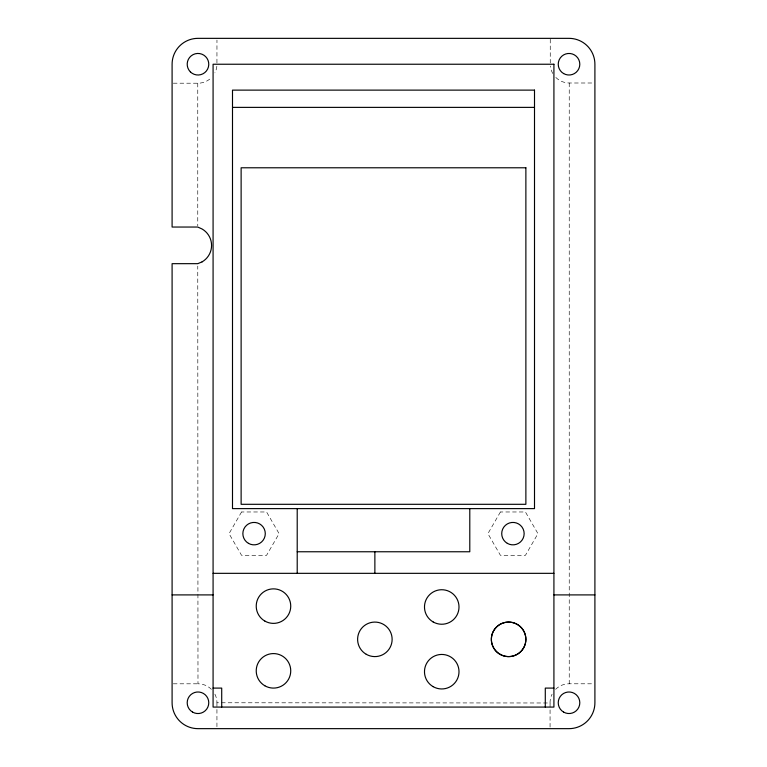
<?xml version="1.0" encoding="UTF-8"?>
<svg xmlns="http://www.w3.org/2000/svg" width="767" height="767" viewBox="0 0 767 767"><rect width="100%" height="100%" fill="white"/><g stroke="black" fill="none" stroke-linecap="round" stroke-linejoin="round"><path stroke-width="0.58" stroke-dasharray="3.83 2.88" d="M216.936 62.904L216.965 40.076M214.894 694.145A18.983 18.983 0 0 1 216.965 702.764L550.064 702.984L550.064 727.778M211.404 689.341A18.983 18.983 0 0 0 197.982 683.781L197.761 266.063M555.816 77.438A18.983 18.983 0 0 0 569.239 82.999L593.735 82.999M173.265 83.191L197.982 83.219A18.983 18.983 0 0 0 211.404 77.659M173.265 683.809L197.982 683.809M555.596 689.341A18.983 18.983 0 0 1 569.018 683.781L594.032 683.809M550.064 702.984L550.035 702.764A18.983 18.983 0 0 1 552.106 694.145M569.239 82.999L569.239 683.809M550.255 39.222L550.255 62.904M216.936 702.764L216.936 727.778M197.761 83.191L197.761 225.853M216.86 66.221A18.983 18.983 0 0 1 214.894 72.855M552.796 73.507A18.983 18.983 0 0 1 550.361 66M241.557 511.972L229.045 533.64L241.557 555.308L266.58 555.308L279.092 533.64L266.58 511.972L241.557 511.972M500.42 511.972L487.908 533.64L500.42 555.308L525.443 555.308L537.955 533.64L525.443 511.972L500.42 511.972"/><path stroke-width="1.15" d="M232.497 107.38L534.503 107.38M297.212 551.761L469.788 551.761L469.788 508.617M213.082 573.332L553.918 573.332M172.096 594.904L213.082 594.904M553.918 594.904L594.904 594.904M213.082 688.095L221.711 688.095L221.711 707.078M553.918 688.095L545.289 688.095L545.289 707.078M374.871 551.761L374.871 573.332M297.212 508.617L297.212 573.332M202.076 261.883L197.761 263.666L172.096 263.675L172.096 702.764A25.886 25.886 0 0 0 197.982 728.65L569.018 728.65A25.886 25.886 0 0 0 594.904 702.764L594.904 64.236A25.886 25.886 0 0 0 569.018 38.35L197.982 38.35A25.886 25.886 0 0 0 172.096 64.236L172.096 227.042L197.761 227.042L202.076 228.997A18.983 18.983 0 0 1 202.076 261.883M553.918 64.236L213.082 64.236L213.082 707.078L553.918 707.078L553.918 64.236M534.503 90.123L232.497 90.123L232.497 508.617L534.503 508.617L534.503 90.123M525.874 167.781L241.126 167.781L241.126 504.303L525.874 504.303L525.874 167.781M264.855 621.069A17.258 17.258 0 0 0 290.741 606.122A17.258 17.258 0 0 0 264.855 591.175A17.258 17.258 0 0 0 264.855 621.069M264.855 685.784A17.258 17.258 0 0 0 290.741 670.837A17.258 17.258 0 0 0 264.855 655.89A17.258 17.258 0 0 0 264.855 685.784M366.243 654.289A17.258 17.258 0 0 0 392.129 639.342A17.258 17.258 0 0 0 366.243 624.396A17.258 17.258 0 0 0 366.243 654.289M433.115 621.932A17.258 17.258 0 0 0 459.002 606.985A17.258 17.258 0 0 0 433.115 592.038A17.258 17.258 0 0 0 433.115 621.932M496.412 651.547A17.258 17.258 0 0 0 525.29 643.81A17.258 17.258 0 0 0 504.149 622.67A17.258 17.258 0 0 0 496.412 651.547M433.115 686.647A17.258 17.258 0 0 0 459.002 671.7A17.258 17.258 0 0 0 433.115 656.753A17.258 17.258 0 0 0 433.115 686.647M499.988 654.289A17.258 17.258 0 0 0 525.874 639.342A17.258 17.258 0 0 0 499.988 624.396A17.258 17.258 0 0 0 499.988 654.289M190.36 71.858A10.786 10.786 0 0 0 208.403 67.026A10.786 10.786 0 0 0 195.192 53.815A10.786 10.786 0 0 0 190.36 71.858M563.63 73.574A10.786 10.786 0 0 0 579.804 64.236A10.786 10.786 0 0 0 563.63 54.898A10.786 10.786 0 0 0 563.63 73.574M563.63 712.102A10.786 10.786 0 0 0 579.804 702.764A10.786 10.786 0 0 0 563.63 693.426A10.786 10.786 0 0 0 563.63 712.102M192.584 712.102A10.786 10.786 0 0 0 208.768 702.764A10.786 10.786 0 0 0 192.584 693.426A10.786 10.786 0 0 0 192.584 712.102M248.46 543.352A11.217 11.217 0 0 0 265.286 533.64A11.217 11.217 0 0 0 248.46 523.928A11.217 11.217 0 0 0 248.46 543.352M507.323 543.352A11.217 11.217 0 0 0 524.149 533.64A11.217 11.217 0 0 0 507.323 523.928A11.217 11.217 0 0 0 507.323 543.352"/></g></svg>
